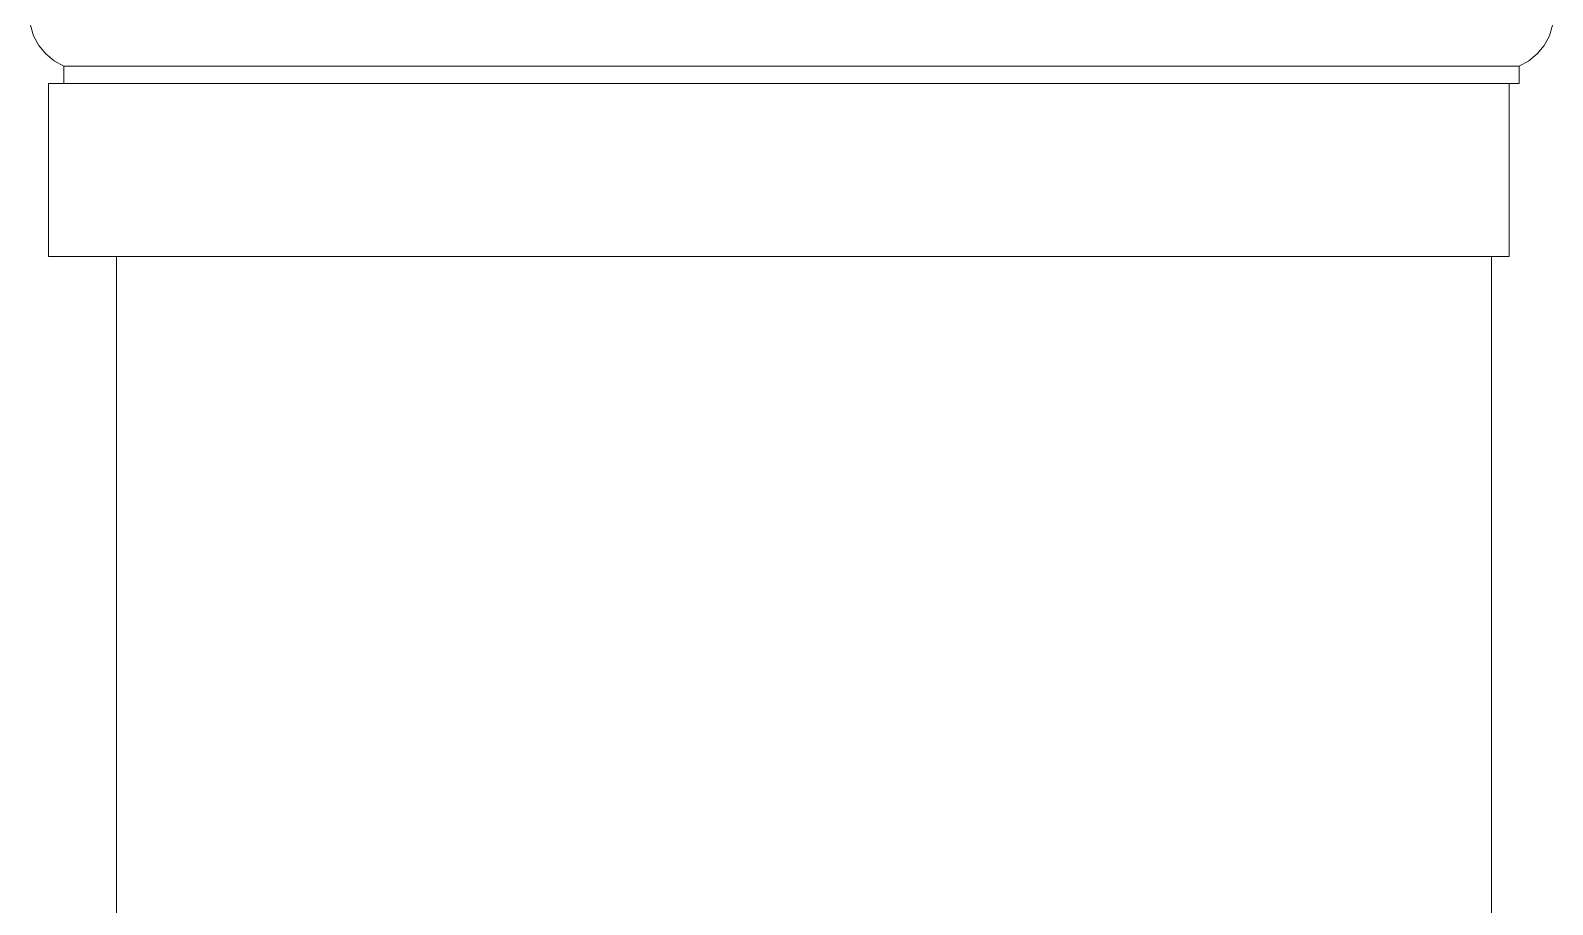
# Model space of a CAD drawing. Header units: millimetres. Extents: x -667 to -468, y -723 to -475.
# Drawn here: x -650.8241 to -650.4725, y -488.1826 to -487.9807 of the extents above; entities that cross this region are included whole.
import ezdxf

# ---------------------------------------------------------------- set-up
doc = ezdxf.new("R2010")
doc.units = ezdxf.units.MM
doc.layers.add('dinding', color=36, linetype='Continuous', lineweight=9)

msp = doc.modelspace()

# ---------------------------------------------------------------- linework, layer by layer
at = {"layer": 'dinding'}
for p, q in [((-650.82335, -487.9819), (-650.82409, -487.97946)), ((-650.47249, -487.97946), (-650.47323, -487.9819)), ((-650.82215, -487.98414), (-650.82335, -487.9819)), ((-650.82054, -487.98611), (-650.82215, -487.98414)), ((-650.47443, -487.98414), (-650.47604, -487.98611)), ((-650.47323, -487.9819), (-650.47443, -487.98414)), ((-650.81858, -487.98773), (-650.82054, -487.98611)), ((-650.81634, -487.98893), (-650.81858, -487.98773)), ((-650.478, -487.98773), (-650.48024, -487.98893)), ((-650.47604, -487.98611), (-650.478, -487.98773)), ((-650.48024, -487.98893), (-650.81634, -487.98893)), ((-650.81634, -487.99293), (-650.81634, -487.98893)), ((-650.48024, -487.98893), (-650.48024, -487.99293)), ((-650.81992, -487.99293), (-650.81992, -488.03293)), ((-650.81634, -487.99293), (-650.81992, -487.99293)), ((-650.48249, -487.99293), (-650.81634, -487.99293)), ((-650.48249, -487.99293), (-650.48249, -488.03293)), ((-650.48024, -487.99293), (-650.48249, -487.99293)), ((-650.81, -488.03293), (-650.81992, -488.03293)), ((-650.48249, -488.03293), (-650.81, -488.03293)), ((-650.80418, -488.03293), (-650.80418, -488.49493)), ((-650.48658, -488.03293), (-650.48658, -491.04493))]:
    msp.add_line(p, q, dxfattribs=at)

doc.saveas('drawing.dxf')
